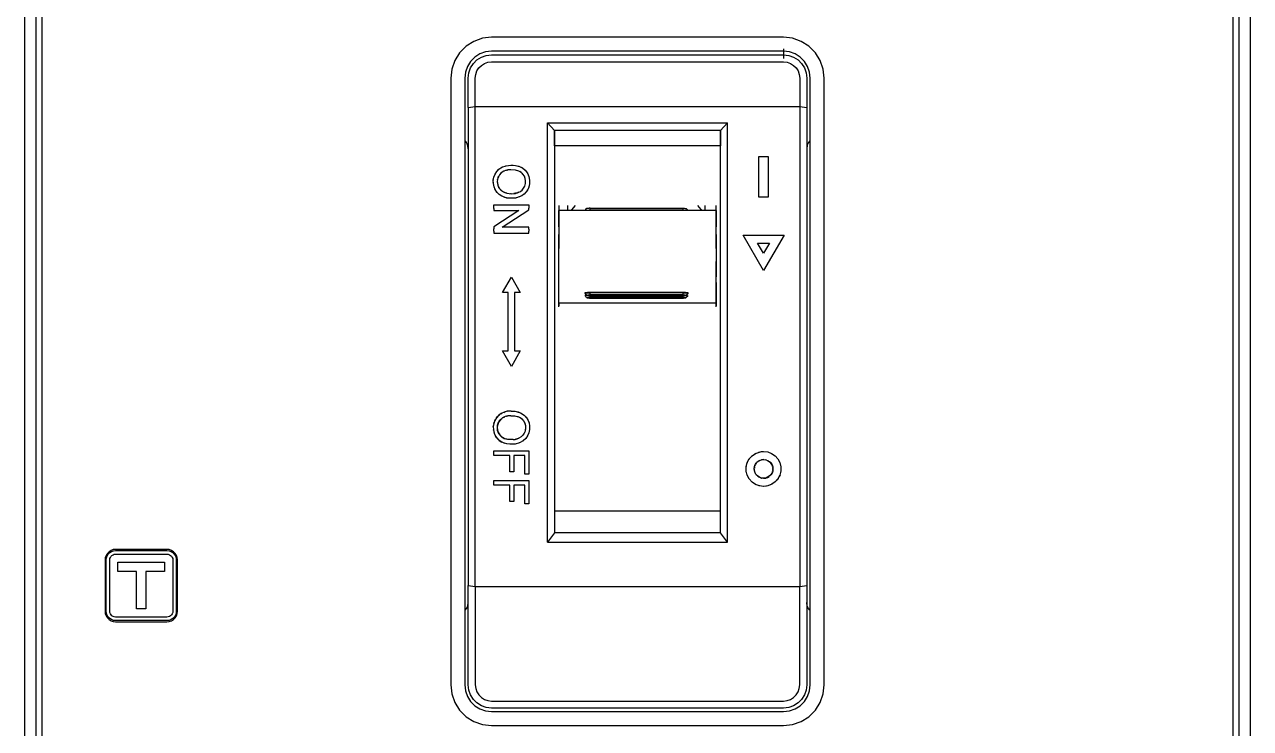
# Model space of a CAD drawing. Header units: millimetres. Extents: x 0 to 105, y 0 to 165.
# Drawn here: x 0 to 105, y 55.3 to 115.6 of the extents above; entities that cross this region are included whole.
import ezdxf

# ---------------------------------------------------------------- set-up
doc = ezdxf.new("R2010")
doc.units = ezdxf.units.MM

# ---------------------------------------------------------------- blocks, each defined once
blk = doc.blocks.new('CHINT_b974ec66d10159609c30dc3a7d5e4b52_FACE_0')
at = {"color": 141, "linetype": 'Continuous', "true_color": 0x40d9ff}
for p, q in [((65, 113.5), (65, 112.69)), ((40.42, 102.95), (40.49, 103.05)), ((40.59, 103.15), (40.68, 103.23)), ((40.84, 103.33), (40.93, 103.38)), ((41.24, 103.49), (41.26, 103.5)), ((41.66, 103.55), (42.05, 103.52)), ((42.06, 103.51), (42.39, 103.42)), ((42.51, 103.36), (42.67, 103.27)), ((42.88, 103.1), (42.91, 103.07)), ((42.9, 103.08), (42.9, 103.08)), ((40.15, 102.21), (40.17, 102.32)), ((40.16, 101.94), (40.15, 102.05)), ((40.19, 102.47), (40.23, 102.58)), ((40.28, 102.72), (40.34, 102.83)), ((42.9, 102.26), (42.9, 102.26)), ((43.05, 102.88), (43.09, 102.81)), ((43.18, 102.6), (43.2, 102.55)), ((43.26, 102.02), (43.24, 101.91)), ((43.25, 102.27), (43.26, 102.19)), ((40.22, 101.68), (40.19, 101.79)), ((40.32, 101.43), (40.28, 101.52)), ((40.47, 101.2), (40.42, 101.27)), ((40.66, 101.02), (40.59, 101.08)), ((42.51, 100.87), (42.4, 100.82)), ((42.75, 101.02), (42.58, 100.91)), ((42.96, 101.23), (42.79, 101.05)), ((42.9, 101.16), (42.9, 101.17)), ((43.08, 101.42), (43, 101.29)), ((43.17, 101.6), (43.13, 101.51)), ((43.23, 101.81), (43.2, 101.69)), ((41.15, 100.77), (41.08, 100.79)), ((41.56, 100.7), (41.28, 100.74)), ((42.1, 100.73), (42.05, 100.72)), ((45.75, 100.07), (45.75, 99.76)), ((45.75, 99.76), (45.75, 99.54)), ((59.25, 99.76), (59.25, 100.07)), ((59.25, 99.54), (59.25, 99.76)), ((59.25, 99.66), (45.75, 99.66)), ((48.01, 99.68), (48.01, 99.66)), ((40.41, 81.87), (40.51, 81.98)), ((40.59, 82.07), (40.69, 82.15)), ((40.8, 82.23), (40.89, 82.28)), ((41.05, 82.35), (41.15, 82.38)), ((41.33, 82.43), (41.38, 82.44)), ((41.67, 82.46), (42.02, 82.44)), ((42.11, 82.42), (42.36, 82.35)), ((42.47, 82.3), (42.65, 82.2)), ((42.75, 82.14), (42.81, 82.09)), ((42.92, 81.97), (42.99, 81.89)), ((40.15, 81.12), (40.17, 81.22)), ((40.19, 81.39), (40.23, 81.5)), ((40.28, 81.64), (40.35, 81.76)), ((42.9, 80.89), (42.9, 80.9)), ((43.07, 81.76), (43.12, 81.68)), ((43.19, 81.49), (43.21, 81.44)), ((43.25, 80.91), (43.24, 80.82)), ((43.25, 81.18), (43.26, 81.11)), ((40.17, 80.82), (40.16, 80.85)), ((40.27, 80.47), (40.22, 80.58)), ((40.41, 80.2), (40.33, 80.33)), ((40.62, 79.98), (40.47, 80.11)), ((40.53, 80.06), (40.53, 80.06)), ((40.88, 79.79), (40.66, 79.93)), ((41.31, 80.06), (41.29, 80.06)), ((42.11, 80.06), (42.1, 80.06)), ((42.72, 79.92), (42.68, 79.89)), ((42.95, 80.14), (42.91, 80.09)), ((43.09, 80.33), (43.07, 80.31)), ((43.2, 80.63), (43.18, 80.56)), ((41.15, 79.69), (41.08, 79.71)), ((41.56, 79.61), (41.28, 79.65)), ((42.04, 79.64), (42.02, 79.63)), ((42.45, 79.76), (42.36, 79.73)), ((62.56, 78.8), (62.66, 78.85)), ((62.88, 78.93), (62.97, 78.96)), ((63.1, 78.99), (63.12, 78.99)), ((63.99, 78.83), (64.11, 78.75)), ((61.81, 77.66), (61.83, 77.74)), ((61.89, 77.98), (61.92, 78.08)), ((62.04, 78.31), (62.08, 78.37)), ((62.3, 78.61), (62.35, 78.66)), ((64.28, 78.63), (64.38, 78.53)), ((64.52, 78.37), (64.59, 78.24)), ((64.69, 78.05), (64.73, 77.91)), ((64.78, 77.71), (64.79, 77.54)), ((61.82, 77.26), (61.81, 77.33)), ((61.93, 76.91), (61.89, 77.01)), ((62.09, 76.62), (62.04, 76.69)), ((64.55, 76.68), (64.44, 76.54)), ((64.71, 77), (64.64, 76.85)), ((64.79, 77.35), (64.76, 77.19)), ((62.35, 76.35), (62.31, 76.38)), ((62.67, 76.15), (62.57, 76.2)), ((62.97, 76.04), (62.89, 76.06)), ((63.51, 76.02), (63.32, 76)), ((63.7, 76.06), (63.59, 76.03)), ((64.04, 76.2), (63.88, 76.13)), ((64.32, 76.41), (64.18, 76.3)), ((59.6, 73.88), (45.4, 73.88))]:
    blk.add_line(p, q, dxfattribs=at)
for points in [[(0, 132.49), (0, 141.4), (0, 131.28), (0, 130.5), (0, 34.5), (0, 23.6), (0, 32.51)], [(1, 34.5), (1, 130.5), (1.06, 130.99), (1.22, 131.45), (1.48, 131.87), (1.83, 132.22), (2.25, 132.48), (2.71, 132.64), (3.2, 132.7), (101.8, 132.7), (102.29, 132.64), (102.75, 132.48), (103.17, 132.22), (103.52, 131.87), (103.78, 131.45), (103.94, 130.99), (104, 130.5), (104, 34.5)], [(105, 32.51), (105, 23.6), (105, 34.5), (105, 130.5)], [(1.5, 41.5), (1.5, 118.5)], [(74.12, 120.49), (74.19, 120.5), (101.5, 120.5), (101.95, 120.45), (102.37, 120.3), (102.75, 120.06), (103.06, 119.75), (103.3, 119.37), (103.45, 118.95), (103.5, 118.5), (103.5, 41.5), (103.45, 41.05), (103.3, 40.63), (103.06, 40.25), (102.75, 39.94), (102.37, 39.7), (101.95, 39.55), (101.5, 39.5), (101.19, 39.5), (101.12, 39.51)], [(39.22, 55.59), (40, 55.5), (65, 55.5), (65.78, 55.59), (66.52, 55.85), (67.18, 56.26), (67.74, 56.82), (68.15, 57.48), (68.41, 58.22), (68.5, 59), (68.5, 111), (68.41, 111.78), (68.15, 112.52), (67.74, 113.18), (67.18, 113.74), (66.52, 114.15), (65.78, 114.41), (65, 114.5), (40, 114.5), (39.22, 114.41), (38.48, 114.15), (37.82, 113.74), (37.26, 113.18), (36.85, 112.52), (36.59, 111.78), (36.5, 111), (36.5, 59), (36.59, 58.22), (36.85, 57.48), (37.26, 56.82), (37.82, 56.26), (38.48, 55.85), (39.22, 55.59)], [(67.24, 58.49), (67.3, 59), (67.3, 111), (67.24, 111.51), (67.07, 112), (66.8, 112.43), (66.43, 112.8), (66, 113.07), (65.51, 113.24), (65, 113.3), (40, 113.3), (39.49, 113.24), (39, 113.07), (38.57, 112.8), (38.2, 112.43), (37.93, 112), (37.76, 111.51), (37.7, 111), (37.7, 59), (37.76, 58.49), (37.93, 58), (38.2, 57.57), (38.57, 57.2), (39, 56.93), (39.49, 56.76), (40, 56.7), (65, 56.7), (65.51, 56.76), (66, 56.93), (66.43, 57.2), (66.8, 57.57), (67.07, 58), (67.24, 58.49)], [(38, 108.48), (38, 111), (38.05, 111.45), (38.2, 111.87), (38.44, 112.25), (38.75, 112.56), (39.13, 112.8), (39.55, 112.95), (40, 113), (65, 113), (65.45, 112.95), (65.87, 112.8), (66.25, 112.56), (66.56, 112.25), (66.8, 111.87), (66.95, 111.45), (67, 111), (67, 108.48)], [(38.6, 108.57), (38.6, 111), (38.64, 111.31), (38.74, 111.61), (38.91, 111.87), (39.13, 112.09), (39.39, 112.26), (39.69, 112.36), (40, 112.4), (65, 112.4), (65.31, 112.36), (65.61, 112.26), (65.87, 112.09), (66.09, 111.87), (66.26, 111.61), (66.36, 111.31), (66.4, 111), (66.4, 108.57)], [(38, 108.48), (38.6, 108.57), (66.4, 108.57), (67, 108.48)], [(38, 108.48), (38, 105.14), (38, 101.76), (38, 98.35), (38, 94.91), (38, 91.46), (38, 88), (38, 84.54), (38, 81.09), (38, 77.65), (38, 74.24), (38, 70.86), (38, 67.52)], [(38.6, 67.43), (38.6, 70.79), (38.6, 74.18), (38.6, 77.61), (38.6, 81.06), (38.6, 84.53), (38.6, 88), (38.6, 91.47), (38.6, 94.94), (38.6, 98.39), (38.6, 101.82), (38.6, 105.21), (38.6, 108.57)], [(66.4, 108.57), (66.4, 105.21), (66.4, 101.82), (66.4, 98.39), (66.4, 94.94), (66.4, 91.47), (66.4, 88), (66.4, 84.53), (66.4, 81.06), (66.4, 77.61), (66.4, 74.18), (66.4, 70.79), (66.4, 67.43)], [(67, 108.48), (67, 105.14), (67, 101.76), (67, 98.35), (67, 94.91), (67, 91.46), (67, 88), (67, 84.54), (67, 81.09), (67, 77.65), (67, 74.24), (67, 70.86), (67, 67.52)], [(60.2, 107.17), (59.6, 106.5), (45.4, 106.5), (44.8, 107.17), (60.2, 107.17)], [(44.8, 71.22), (44.8, 74.53), (44.8, 77.87), (44.8, 81.24), (44.8, 84.61), (44.8, 88), (44.8, 91.23), (44.8, 94.46), (44.8, 97.67), (44.8, 100.87), (44.8, 104.04), (44.8, 107.17)], [(60.2, 71.22), (60.2, 74.53), (60.2, 77.87), (60.2, 81.24), (60.2, 84.61), (60.2, 88), (60.2, 91.23), (60.2, 94.46), (60.2, 97.67), (60.2, 100.87), (60.2, 104.04), (60.2, 107.17)], [(59.6, 106.5), (59.6, 105.19), (45.4, 105.19), (45.4, 106.5)], [(45.4, 106.5), (45.4, 102.86), (45.4, 99.18), (45.4, 95.47), (45.4, 91.74), (45.4, 88), (45.4, 84.78), (45.4, 81.56), (45.4, 78.36), (45.4, 75.17), (45.4, 72.02)], [(59.6, 72.02), (59.6, 75.17), (59.6, 78.36), (59.6, 81.56), (59.6, 84.78), (59.6, 88), (59.6, 91.74), (59.6, 95.47), (59.6, 99.18), (59.6, 102.86), (59.6, 106.5)], [(38, 104.95), (37.98, 105.18), (37.91, 105.37), (37.85, 105.48), (37.79, 105.56), (37.73, 105.61), (37.7, 105.63)], [(67.3, 105.63), (67.23, 105.58), (67.14, 105.47), (67.04, 105.26), (67, 104.95)], [(62.9, 103.13), (62.9, 104.29), (63.7, 104.29), (63.7, 103.13), (63.7, 101.96), (63.7, 100.79), (62.9, 100.79), (62.9, 101.96), (62.9, 103.13)], [(41.56, 100.7), (41.32, 100.72), (41.1, 100.78), (40.88, 100.87), (40.65, 101.02), (40.46, 101.21), (40.31, 101.44), (40.21, 101.69), (40.16, 101.96), (40.15, 102.24), (40.2, 102.5), (40.3, 102.76), (40.44, 102.99), (40.63, 103.19), (40.89, 103.36), (41.25, 103.49), (41.66, 103.55), (41.86, 103.54), (42.04, 103.52), (42.35, 103.44), (42.64, 103.3), (42.89, 103.1), (43.07, 102.85), (43.2, 102.56), (43.26, 102.25), (43.26, 101.97), (43.22, 101.77), (43.16, 101.57), (43.07, 101.38), (42.94, 101.21), (42.8, 101.06), (42.63, 100.94), (42.45, 100.84), (42.06, 100.72), (41.56, 100.7)], [(41.66, 103.15), (41.52, 103.14), (41.39, 103.13), (41.19, 103.08), (41.04, 103.02), (40.91, 102.94), (40.79, 102.84), (40.69, 102.72), (40.61, 102.59), (40.55, 102.45), (40.51, 102.31), (40.49, 102.15), (40.5, 102), (40.53, 101.85), (40.58, 101.71), (40.65, 101.57), (40.73, 101.47), (40.88, 101.33), (41.07, 101.21), (41.32, 101.13)], [(40.86, 102.89), (40.88, 102.91), (40.89, 102.92)], [(41.07, 103.03), (41.09, 103.04), (41.11, 103.04)], [(41.29, 103.1), (41.34, 103.12), (41.36, 103.12)], [(42.34, 101.21), (42.48, 101.29), (42.61, 101.39), (42.75, 101.56), (42.85, 101.75), (42.9, 101.96), (42.91, 102.17), (42.88, 102.38), (42.81, 102.59), (42.69, 102.77), (42.54, 102.92), (42.35, 103.03), (42.05, 103.12), (41.66, 103.15)], [(42.05, 103.12), (42.05, 103.12), (41.66, 103.15)], [(42.35, 103.03), (42.35, 103.03), (42.14, 103.09)], [(42.54, 102.92), (42.54, 102.92), (42.43, 102.98)], [(40.5, 102.06), (40.49, 102.08), (40.5, 102.1)], [(40.51, 102.31), (40.51, 102.32), (40.52, 102.33)], [(40.58, 102.52), (40.58, 102.54), (40.59, 102.56)], [(40.7, 102.74), (40.71, 102.75), (40.73, 102.76)], [(42.69, 102.77), (42.69, 102.77), (42.61, 102.85)], [(42.81, 102.59), (42.81, 102.59), (42.74, 102.69)], [(42.88, 102.38), (42.88, 102.38), (42.84, 102.49)], [(42.85, 101.75), (42.85, 101.75), (42.88, 101.86)], [(42.91, 102.17), (42.91, 102.17), (42.9, 102.28)], [(42.9, 101.96), (42.9, 101.96), (42.91, 102.07)], [(40.53, 101.83), (40.53, 101.84), (40.53, 101.85)], [(40.63, 101.6), (40.62, 101.62), (40.61, 101.65)], [(40.83, 101.37), (40.74, 101.45), (40.74, 101.46)], [(41.07, 101.21), (41.06, 101.22), (40.89, 101.32), (40.88, 101.32)], [(41.32, 101.13), (41.18, 101.17), (41.09, 101.2)], [(41.32, 101.13), (41.52, 101.1), (41.73, 101.09), (42.04, 101.12), (42.34, 101.21)], [(41.69, 101.09), (41.66, 101.09), (41.63, 101.09)], [(42.03, 101.12), (42.01, 101.12), (41.91, 101.11)], [(42.34, 101.21), (42.18, 101.15), (42.06, 101.13)], [(42.48, 101.29), (42.48, 101.29), (42.53, 101.33)], [(42.61, 101.39), (42.61, 101.39), (42.68, 101.48)], [(42.75, 101.56), (42.75, 101.56), (42.8, 101.66)], [(40.2, 99.98), (40.2, 100.15), (43.2, 100.15), (43.2, 100)], [(40.2, 99.81), (40.2, 99.81), (40.2, 99.98), (40.2, 99.98)], [(40.2, 99.81), (40.2, 99.65), (42.35, 99.65), (40.2, 98.24), (40.2, 98.07)], [(43.2, 98.05), (43.2, 98.22), (40.9, 98.22), (43.2, 99.72), (43.2, 99.86)], [(43.2, 100), (43.2, 100), (43.2, 99.86), (43.2, 99.86)], [(45.75, 99.76), (45.75, 98.25), (45.75, 97.58), (45.75, 96.38)], [(46.5, 100.07), (46.5, 99.82), (46.5, 99.66)], [(46.83, 99.66), (46.88, 99.71), (47.2, 100.07)], [(48.44, 99.84), (48.39, 99.84), (48.35, 99.84), (48.31, 99.83), (48.27, 99.83), (48.24, 99.83), (48.21, 99.83), (48.19, 99.83), (48.17, 99.83), (48.16, 99.83), (48.16, 99.83), (48.06, 99.73), (48.01, 99.68)], [(48.44, 99.84), (56.38, 99.84), (56.38, 99.69), (48.44, 99.69), (48.44, 99.84)], [(56.38, 99.84), (56.42, 99.84), (56.46, 99.84), (56.5, 99.84), (56.54, 99.83), (56.57, 99.83), (56.6, 99.83), (56.63, 99.83), (56.65, 99.83), (56.66, 99.83), (56.66, 99.83), (56.78, 99.71), (56.81, 99.68)], [(57.63, 100.07), (57.93, 99.73), (57.99, 99.66)], [(58.3, 99.66), (58.3, 99.76), (58.3, 100.07)], [(59.25, 96.38), (59.25, 97.58), (59.25, 98.25), (59.25, 99.76)], [(45.75, 99.54), (45.75, 99.64), (45.75, 99.66)], [(59.25, 99.66), (59.25, 99.66), (59.25, 99.66), (59.09, 99.66), (58.83, 99.66), (55.79, 99.66), (49.12, 99.66), (46.08, 99.66), (45.88, 99.66), (45.75, 99.66), (45.75, 99.66), (45.75, 99.66)], [(45.75, 98.25), (45.75, 98.83), (45.75, 99.26), (45.75, 99.54)], [(48.01, 99.68), (48.02, 99.68), (48.05, 99.68), (48.1, 99.68), (48.16, 99.69), (48.25, 99.69), (48.34, 99.69), (48.44, 99.69)], [(56.38, 99.69), (56.47, 99.69), (56.55, 99.69), (56.64, 99.69), (56.71, 99.69), (56.77, 99.68), (56.8, 99.68), (56.81, 99.68)], [(56.81, 99.68), (56.81, 99.68), (56.81, 99.66)], [(59.25, 99.66), (59.25, 99.64), (59.25, 99.54)], [(59.25, 99.54), (59.25, 99.26), (59.25, 98.83), (59.25, 98.25)], [(40.2, 97.89), (40.2, 97.89), (40.2, 98.07), (40.2, 98.07)], [(40.2, 97.89), (40.2, 97.72), (43.2, 97.72), (43.2, 97.88)], [(43.2, 98.05), (43.2, 98.05), (43.2, 97.88), (43.2, 97.88)], [(45.75, 95.28), (45.75, 96.05), (45.75, 96.83), (45.75, 97.58)], [(59.25, 97.58), (59.25, 96.83), (59.25, 96.05), (59.25, 95.28)], [(65.05, 97.54), (63.3, 94.51), (61.55, 97.54), (65.05, 97.54)], [(63.81, 96.86), (63.3, 95.98), (62.79, 96.86), (63.81, 96.86)], [(45.75, 91.38), (45.75, 91.47), (45.75, 93.47), (45.75, 93.96), (45.75, 95.28)], [(45.75, 93.96), (45.75, 94.57), (45.75, 95.28)], [(59.25, 91.38), (59.25, 91.47), (59.25, 93.47), (59.25, 93.96), (59.25, 95.28)], [(59.25, 95.28), (59.25, 94.57), (59.25, 93.96)], [(41.97, 87.74), (41.97, 87.61), (42.46, 87.61), (41.7, 86.29), (40.95, 87.61), (41.43, 87.61), (41.43, 87.74), (41.43, 87.87), (41.43, 88), (41.43, 89.54), (41.43, 91.09), (41.43, 92.63), (40.95, 92.63), (41.7, 93.94), (42.46, 92.63), (41.97, 92.63), (41.97, 91.09), (41.97, 89.54), (41.97, 88), (41.97, 87.87), (41.97, 87.74)], [(45.75, 91.74), (45.75, 92.78), (45.75, 92.96), (45.75, 93), (45.75, 93.05), (45.75, 93.13), (45.75, 93.47)], [(59.25, 93.47), (59.25, 93.13), (59.25, 93.05), (59.25, 93), (59.25, 92.96), (59.25, 92.78), (59.25, 91.74)], [(48.02, 92.53), (48.01, 92.6), (48.02, 92.61), (48.04, 92.62), (48.09, 92.63), (48.16, 92.63), (48.24, 92.64), (48.34, 92.64), (48.44, 92.65), (56.38, 92.65), (56.49, 92.64), (56.58, 92.64), (56.67, 92.63), (56.74, 92.63), (56.79, 92.62), (56.81, 92.61), (56.81, 92.6), (56.81, 92.57), (56.81, 92.53)], [(48.12, 92.43), (48.09, 92.42), (48.04, 92.41), (48.01, 92.4), (48.01, 92.4), (48.02, 92.33)], [(48.44, 92.58), (48.38, 92.58), (48.32, 92.57), (48.26, 92.57), (48.2, 92.57), (48.15, 92.56), (48.1, 92.56), (48.07, 92.55), (48.04, 92.55), (48.02, 92.54), (48.02, 92.53)], [(48.02, 92.53), (48.05, 92.49), (48.08, 92.46), (48.13, 92.42), (48.14, 92.4), (48.16, 92.38)], [(48.16, 92.38), (48.16, 92.39), (48.18, 92.39), (48.2, 92.4), (48.23, 92.4), (48.28, 92.41), (48.33, 92.41), (48.38, 92.41), (48.44, 92.41)], [(56.38, 92.58), (56.38, 92.41), (48.44, 92.41), (48.44, 92.58)], [(56.38, 92.58), (52.41, 92.58), (48.44, 92.58)], [(56.81, 92.53), (56.81, 92.54), (56.79, 92.55), (56.75, 92.55), (56.7, 92.56), (56.64, 92.57), (56.56, 92.57), (56.48, 92.57), (56.38, 92.58)], [(56.38, 92.41), (56.42, 92.41), (56.47, 92.41), (56.51, 92.41), (56.55, 92.41), (56.58, 92.4), (56.61, 92.4), (56.64, 92.4), (56.65, 92.39), (56.66, 92.39), (56.66, 92.38), (56.66, 92.38)], [(56.81, 92.53), (56.81, 92.53), (56.8, 92.52), (56.78, 92.49), (56.72, 92.44), (56.69, 92.41), (56.66, 92.38)], [(56.71, 92.43), (56.74, 92.42), (56.79, 92.41)], [(45.75, 91.74), (45.75, 91.73), (51.73, 91.73), (59.25, 91.73), (59.25, 91.74)], [(45.75, 91.74), (45.75, 91.63), (45.75, 91.55), (45.75, 91.47)], [(48.23, 92.37), (48.22, 92.37), (48.17, 92.36), (48.12, 92.36), (48.08, 92.35), (48.05, 92.35), (48.02, 92.34), (48.01, 92.33), (48.02, 92.33)], [(48.02, 92.33), (48.05, 92.3), (48.08, 92.26), (48.14, 92.21), (48.16, 92.18)], [(48.16, 92.38), (48.17, 92.38), (48.19, 92.37), (48.22, 92.37), (48.26, 92.36), (48.32, 92.36), (48.38, 92.36), (48.44, 92.36), (56.38, 92.36), (56.44, 92.36), (56.49, 92.36), (56.53, 92.36), (56.57, 92.36), (56.6, 92.37), (56.62, 92.37), (56.64, 92.37), (56.66, 92.38), (56.66, 92.38)], [(48.16, 92.18), (48.16, 92.18), (48.17, 92.19), (48.19, 92.19), (48.23, 92.2), (48.28, 92.2), (48.34, 92.21), (48.39, 92.21), (48.44, 92.21)], [(48.16, 92.18), (48.17, 92.17), (48.19, 92.17), (48.22, 92.16), (48.27, 92.16), (48.32, 92.16), (48.38, 92.15), (48.44, 92.15), (56.38, 92.15), (56.44, 92.15), (56.5, 92.16), (56.55, 92.16), (56.59, 92.16), (56.63, 92.17), (56.65, 92.17), (56.66, 92.18)], [(56.38, 92.36), (56.38, 92.21), (48.44, 92.21), (48.44, 92.36)], [(56.38, 92.21), (56.41, 92.21), (56.43, 92.21), (56.47, 92.21), (56.51, 92.21), (56.55, 92.2), (56.58, 92.2), (56.61, 92.2), (56.63, 92.19), (56.65, 92.19), (56.66, 92.18), (56.66, 92.18), (56.66, 92.18)], [(56.6, 92.37), (56.63, 92.36), (56.7, 92.36), (56.75, 92.35), (56.78, 92.35), (56.81, 92.34), (56.81, 92.33), (56.81, 92.33), (56.78, 92.29), (56.73, 92.24), (56.69, 92.21), (56.66, 92.18)], [(59.25, 91.74), (59.25, 91.63), (59.25, 91.55), (59.25, 91.47)], [(41.67, 82.46), (41.35, 82.44), (41.07, 82.36), (40.81, 82.24), (40.6, 82.08), (40.42, 81.88), (40.29, 81.65), (40.19, 81.4), (40.15, 81.13), (40.16, 80.85), (40.23, 80.57), (40.33, 80.31), (40.48, 80.1), (40.66, 79.93), (40.88, 79.79)], [(41.66, 82.06), (41.39, 82.04), (41.16, 81.99), (40.94, 81.87), (40.76, 81.72), (40.62, 81.54), (40.53, 81.31), (40.49, 81.07), (40.51, 80.83), (40.59, 80.6), (40.71, 80.41), (40.88, 80.25), (41.09, 80.12), (41.38, 80.04), (41.84, 80.01)], [(41.01, 81.91), (41.09, 81.95), (41.13, 81.97)], [(41.27, 82.01), (41.34, 82.03), (41.36, 82.04)], [(41.67, 82.46), (41.99, 82.44), (42.27, 82.38), (42.54, 82.27), (42.78, 82.12), (42.96, 81.93), (43.11, 81.71), (43.21, 81.45), (43.26, 81.17), (43.25, 80.87), (43.19, 80.58), (43.08, 80.33), (42.93, 80.11), (42.71, 79.91), (42.4, 79.74), (42.02, 79.63), (41.56, 79.61)], [(41.66, 82.06), (41.99, 82.04), (42.26, 81.98), (42.45, 81.9), (42.6, 81.78), (42.74, 81.62), (42.84, 81.42), (42.9, 81.21), (42.91, 80.98), (42.88, 80.75), (42.8, 80.56), (42.68, 80.39), (42.53, 80.25), (42.34, 80.13)], [(41.66, 82.06), (41.93, 82.05), (41.96, 82.04)], [(42.07, 82.02), (42.19, 82), (42.23, 81.99)], [(42.3, 81.96), (42.37, 81.94), (42.41, 81.91)], [(40.5, 81.08), (40.5, 81.1), (40.52, 81.28), (40.53, 81.3)], [(40.51, 80.85), (40.5, 80.95), (40.5, 81.05)], [(40.54, 81.34), (40.57, 81.42), (40.61, 81.5)], [(40.64, 81.55), (40.65, 81.59), (40.75, 81.71)], [(40.76, 81.73), (40.77, 81.73), (40.88, 81.83), (40.91, 81.85)], [(42.49, 81.87), (42.53, 81.84), (42.57, 81.81)], [(42.64, 81.73), (42.68, 81.7), (42.71, 81.66)], [(42.77, 81.56), (42.81, 81.5), (42.82, 81.46)], [(42.86, 81.35), (42.89, 81.29), (42.89, 81.25)], [(42.9, 80.9), (42.89, 80.83), (42.88, 80.79)], [(42.91, 81.13), (42.91, 81.06), (42.91, 81.02)], [(40.58, 80.62), (40.57, 80.65), (40.52, 80.8), (40.52, 80.82)], [(40.7, 80.43), (40.63, 80.52), (40.6, 80.58)], [(40.86, 80.26), (40.83, 80.29), (40.72, 80.39), (40.71, 80.4)], [(41.08, 80.12), (41.08, 80.12), (40.95, 80.19), (40.9, 80.23)], [(41.34, 80.05), (41.28, 80.06), (41.09, 80.12)], [(41.84, 80.01), (41.67, 80.01), (41.5, 80.02), (41.41, 80.03)], [(41.84, 80.01), (42.01, 80.03), (42.18, 80.07), (42.34, 80.13)], [(42.14, 80.06), (42.07, 80.04), (42.04, 80.04)], [(42.34, 80.13), (42.21, 80.08), (42.19, 80.08)], [(42.57, 80.28), (42.54, 80.25), (42.54, 80.25)], [(42.74, 80.47), (42.71, 80.41), (42.69, 80.4)], [(42.85, 80.67), (42.83, 80.61), (42.81, 80.59)], [(40.2, 78.93), (40.2, 79.06), (43.2, 79.06), (43.2, 78.39), (43.2, 77.72), (43.2, 77.05), (42.86, 77.05), (42.86, 77.58), (42.86, 78.12), (42.86, 78.66), (41.91, 78.66), (41.91, 78.2), (41.91, 77.73), (41.91, 77.26), (41.57, 77.26), (41.57, 77.73), (41.57, 78.2), (41.57, 78.66), (40.2, 78.66), (40.2, 78.8)], [(40.2, 78.8), (40.2, 78.8), (40.2, 78.93), (40.2, 78.93)], [(41.56, 79.61), (41.32, 79.64), (41.1, 79.7), (40.88, 79.79)], [(63.12, 78.99), (63.3, 79), (63.65, 78.96), (63.99, 78.83), (64.29, 78.63), (64.53, 78.36), (64.7, 78.04), (64.79, 77.68), (64.79, 77.32), (64.7, 76.97), (64.53, 76.65), (64.3, 76.38), (64.01, 76.18), (63.67, 76.05), (63.49, 76.01), (63.3, 76), (62.95, 76.04), (62.61, 76.17), (62.31, 76.37), (62.07, 76.64), (61.9, 76.96), (61.81, 77.32), (61.81, 77.68), (61.9, 78.04), (62.07, 78.36), (62.31, 78.62), (62.6, 78.83), (62.94, 78.95), (63.12, 78.99)], [(63.48, 76.72), (63.3, 76.7), (63.12, 76.72), (62.95, 76.78), (62.8, 76.88), (62.67, 77), (62.58, 77.16), (62.52, 77.33), (62.5, 77.52), (62.53, 77.7), (62.59, 77.87), (62.69, 78.02), (62.82, 78.14), (62.98, 78.23), (63.13, 78.28), (63.3, 78.3), (63.48, 78.28), (63.64, 78.22), (63.79, 78.13), (63.92, 78.01), (64.02, 77.85), (64.08, 77.68), (64.1, 77.5), (64.08, 77.32), (64.02, 77.15), (63.92, 77), (63.79, 76.87), (63.64, 76.78), (63.48, 76.72)], [(62.57, 77.82), (62.54, 77.76), (62.54, 77.73)], [(62.66, 77.98), (62.61, 77.91), (62.6, 77.89)], [(62.97, 78.23), (62.97, 78.23), (62.83, 78.15), (62.71, 78.04), (62.7, 78.03)], [(63.12, 78.28), (63.12, 78.28), (63.05, 78.26)], [(63.29, 78.3), (63.21, 78.29), (63.15, 78.28)], [(63.3, 78.3), (63.3, 78.3), (63.31, 78.3)], [(63.56, 78.25), (63.5, 78.28), (63.49, 78.28)], [(63.76, 78.15), (63.66, 78.21), (63.65, 78.22)], [(63.92, 78.01), (63.92, 78.01), (63.8, 78.12), (63.79, 78.13)], [(64.01, 77.86), (64.01, 77.87), (63.93, 77.98)], [(64.07, 77.7), (64.07, 77.72), (64.03, 77.81)], [(62.5, 77.48), (62.5, 77.44), (62.51, 77.38)], [(62.52, 77.66), (62.51, 77.6), (62.51, 77.56)], [(62.53, 77.31), (62.53, 77.28), (62.56, 77.21)], [(62.59, 77.14), (62.59, 77.12), (62.64, 77.05)], [(62.68, 77), (62.68, 76.99), (62.8, 76.88), (62.94, 76.79), (62.95, 76.78)], [(63.04, 76.75), (63.1, 76.72), (63.11, 76.72)], [(63.3, 76.7), (63.3, 76.7), (63.39, 76.71), (63.46, 76.72)], [(63.48, 76.72), (63.49, 76.72), (63.64, 76.77), (63.77, 76.86), (63.79, 76.87)], [(63.82, 76.9), (63.89, 76.96), (63.91, 76.98)], [(63.95, 77.04), (63.99, 77.09), (64, 77.13)], [(64.03, 77.19), (64.06, 77.24), (64.07, 77.29)], [(64.1, 77.53), (64.1, 77.56), (64.08, 77.63)], [(64.08, 77.36), (64.09, 77.4), (64.09, 77.46)], [(40.2, 76.38), (40.2, 76.52), (43.2, 76.52), (43.2, 75.84), (43.2, 75.17), (43.2, 74.5), (42.86, 74.5), (42.86, 75.04), (42.86, 75.58), (42.86, 76.12), (41.91, 76.12), (41.91, 75.65), (41.91, 75.18), (41.91, 74.72), (41.57, 74.72), (41.57, 75.18), (41.57, 75.65), (41.57, 76.12), (40.2, 76.12), (40.2, 76.25)], [(40.2, 76.25), (40.2, 76.25), (40.2, 76.38), (40.2, 76.38)], [(59.6, 72.02), (45.4, 72.02), (44.8, 71.22), (60.2, 71.22), (59.6, 72.02)], [(13.08, 65.1), (13.1, 65.3), (13.1, 69.7), (13.08, 69.9), (13.01, 70.09), (12.9, 70.26), (12.76, 70.4), (12.59, 70.51), (12.4, 70.58), (12.2, 70.6), (7.8, 70.6), (7.6, 70.58), (7.41, 70.51), (7.24, 70.4), (7.1, 70.26), (6.99, 70.09), (6.92, 69.9), (6.9, 69.7), (6.9, 65.3), (6.92, 65.1), (6.99, 64.91), (7.1, 64.74), (7.24, 64.6), (7.41, 64.49), (7.6, 64.42), (7.8, 64.4), (12.2, 64.4), (12.4, 64.42), (12.59, 64.49), (12.76, 64.6), (12.9, 64.74), (13.01, 64.91), (13.08, 65.1)], [(7.62, 70.48), (7.8, 70.5), (12.2, 70.5), (12.38, 70.48), (12.55, 70.42), (12.7, 70.33), (12.83, 70.2), (12.92, 70.05), (12.98, 69.88), (13, 69.7), (13, 65.3), (12.98, 65.12), (12.92, 64.95), (12.83, 64.8), (12.7, 64.67), (12.55, 64.58), (12.38, 64.52), (12.2, 64.5), (7.8, 64.5), (7.62, 64.52), (7.45, 64.58), (7.3, 64.67), (7.17, 64.8), (7.08, 64.95), (7.02, 65.12), (7, 65.3), (7, 69.7), (7.02, 69.88), (7.08, 70.05), (7.17, 70.2), (7.3, 70.33), (7.45, 70.42), (7.62, 70.48)], [(7.31, 65.19), (7.3, 65.3), (7.3, 69.7), (7.31, 69.81), (7.35, 69.92), (7.41, 70.01), (7.49, 70.09), (7.58, 70.15), (7.69, 70.19), (7.8, 70.2), (12.2, 70.2), (12.31, 70.19), (12.42, 70.15), (12.51, 70.09), (12.59, 70.01), (12.65, 69.92), (12.69, 69.81), (12.7, 69.7), (12.7, 65.3), (12.69, 65.19), (12.65, 65.08), (12.59, 64.99), (12.51, 64.91), (12.42, 64.85), (12.31, 64.81), (12.2, 64.8), (7.8, 64.8), (7.69, 64.81), (7.58, 64.85), (7.49, 64.91), (7.41, 64.99), (7.35, 65.08), (7.31, 65.19)], [(10.4, 68.7), (10.4, 65.5), (9.6, 65.5), (9.6, 68.7), (8, 68.7), (8, 69.5), (12, 69.5), (12, 68.7), (10.4, 68.7)], [(38, 67.52), (38.6, 67.43), (66.4, 67.43), (67, 67.52)], [(67, 67.52), (67, 59), (66.95, 58.55), (66.8, 58.13), (66.56, 57.75), (66.25, 57.44), (65.87, 57.2), (65.45, 57.05), (65, 57), (40, 57), (39.55, 57.05), (39.13, 57.2), (38.75, 57.44), (38.44, 57.75), (38.2, 58.13), (38.05, 58.55), (38, 59), (38, 67.52)], [(38.6, 67.43), (38.6, 59), (38.64, 58.69), (38.74, 58.39), (38.91, 58.13), (39.13, 57.91), (39.39, 57.74), (39.69, 57.64), (40, 57.6), (65, 57.6), (65.31, 57.64), (65.61, 57.74), (65.87, 57.91), (66.09, 58.13), (66.26, 58.39), (66.36, 58.69), (66.4, 59), (66.4, 67.43)], [(37.7, 65.37), (37.77, 65.42), (37.86, 65.53), (37.96, 65.74), (38, 66.05)], [(67.3, 65.37), (67.23, 65.42), (67.14, 65.53), (67.04, 65.74), (67, 66.05)]]:
    blk.add_lwpolyline(points, dxfattribs=at)
blk = doc.blocks.new('CHINT_b974ec66d10159609c30dc3a7d5e4b52')
at = {"color": 141, "true_color": 0x40d9ff}
blk.add_blockref('CHINT_b974ec66d10159609c30dc3a7d5e4b52_FACE_0', (0, 0), dxfattribs=at)

msp = doc.modelspace()

# ---------------------------------------------------------------- block references
at = {"color": 141, "true_color": 0x40d9ff}
msp.add_blockref('CHINT_b974ec66d10159609c30dc3a7d5e4b52', (0, 0), dxfattribs=at)

doc.saveas('drawing.dxf')
